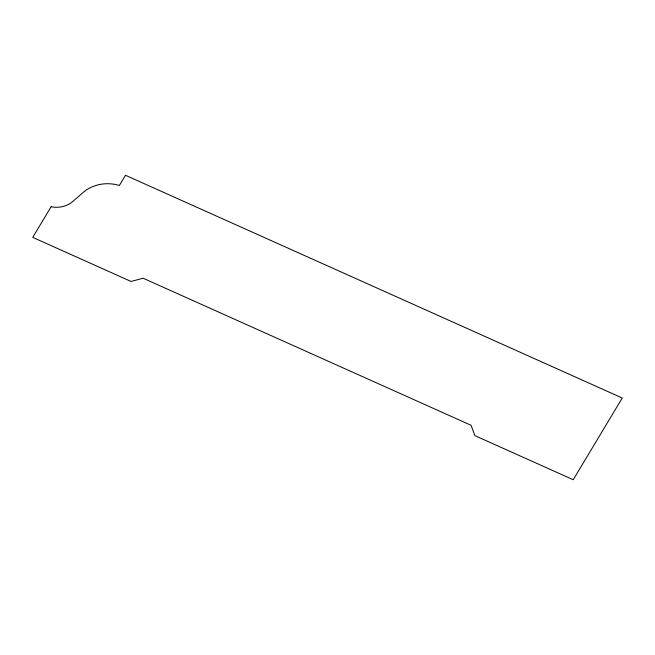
<?xml version="1.0" encoding="UTF-8"?>
<svg xmlns="http://www.w3.org/2000/svg" width="655" height="655" viewBox="0 0 655 655"><rect width="100%" height="100%" fill="white"/><g stroke="black" fill="none" stroke-linecap="round" stroke-linejoin="round"><path stroke-width="0.98" d="M51.131 206.734L32.75 237.38L131.057 281.462L143.093 278.211L471.051 425.275L474.916 435.649L573.223 479.73L622.25 398.019L125.49 175.27L119.366 185.48A34.731 29.868 1.4 0 0 83.013 192.554L72.852 201.429A23.031 19.806 1.4 0 1 51.131 206.734"/></g></svg>
